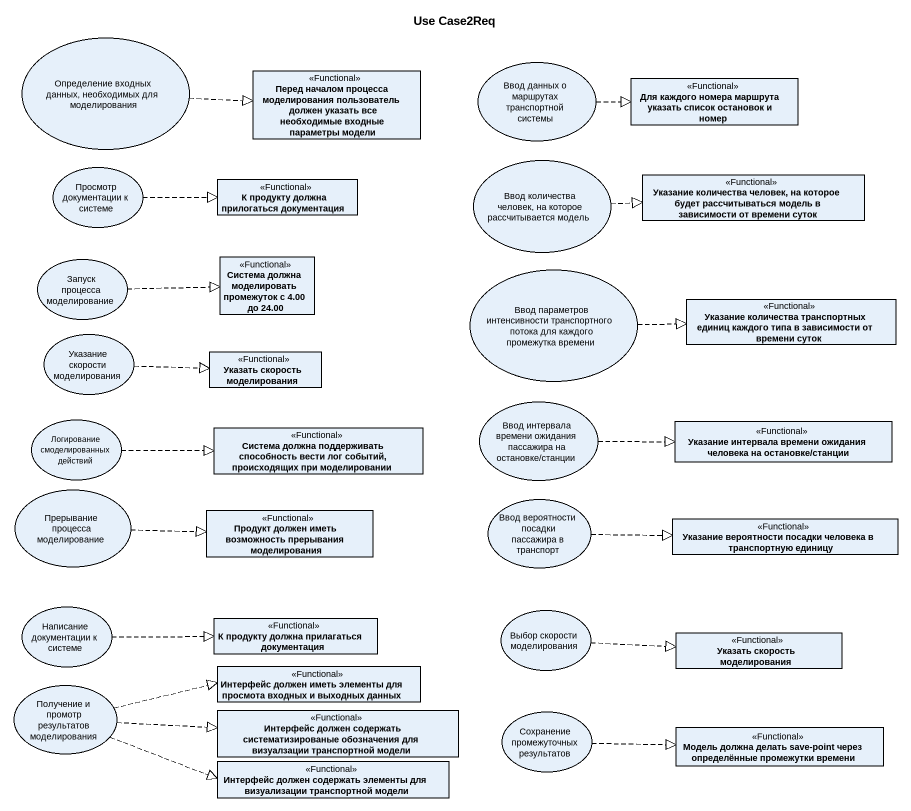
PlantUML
@startuml
title Use Case2Req
allowmixing
hide circle
hide empty members
usecase "Определение входных данных, необходимых для моделирования" as Определение_входных_данных
class "Перед началом процесса моделирования пользователь должен указать все необходимые входные параметры модели" as Перед_началом_процесса <<Functional>>
usecase "Ввод данных о маршрутах транспортной системы" as Ввод_данных_о_маршрутах
class "Для каждого номера маршрута указать список остановок и номер" as Для_каждого_номера_маршрута <<Functional>>
usecase "Просмотр документации к системе" as Просмотр_документации_к
class "К продукту должна прилогаться документация" as К_продукту_должна <<Functional>>
usecase "Ввод количества человек, на которое рассчитывается модель" as Ввод_количества_человек_на
class "Указание количества человек, на которое будет рассчитываться модель в зависимости от времени суток" as Указание_количества_человек <<Functional>>
usecase "Запуск процесса моделирование" as Запуск_процесса
class "Система должна моделировать промежуток с 4.00 до 24.00" as Система_должна_моделировать <<Functional>>
usecase "Ввод параметров интенсивности транспортного потока для каждого промежутка времени" as Ввод_параметров
class "Указание количества транспортных единиц каждого типа в зависимости от времени суток" as Указание_количества <<Functional>>
usecase "Указание скорости моделирования" as Указание_скорости
class "Указать скорость моделирования" as Указать_скорость <<Functional>>
usecase "Логирование смоделированных действий" as Логирование_смоделированных
class "Система должна поддерживать способность вести лог событий, происходящих при моделировании" as Система_должна_поддерживать <<Functional>>
usecase "Ввод интервала времени ожидания пассажира на остановке/станции" as Ввод_интервала_времени
class "Указание интервала времени ожидания человека на остановке/станции" as Указание_интервала_времени <<Functional>>
usecase "Прерывание процесса моделирование" as Прерывание_процесса
usecase "Ввод вероятности посадки пассажира в транспорт" as Ввод_вероятности_посадки
class "Продукт должен иметь возможность прерывания моделирования" as Продукт_должен_иметь <<Functional>>
class "Указание вероятности посадки человека в транспортную единицу" as Указание_вероятности <<Functional>>
usecase "Написание документации к системе" as Написание_документации_к
class "К продукту должна прилагаться документация" as К_продукту_должна_2 <<Functional>>
usecase "Выбор скорости моделирования" as Выбор_скорости_моделирования
class "Указать скорость моделирования" as Указать_скорость_2 <<Functional>>
usecase "Получение и промотр результатов моделирования" as Получение_и_промотр
class "Интерфейс должен иметь элементы для просмота входных и выходных данных" as Интерфейс_должен_иметь <<Functional>>
class "Интерфейс должен содержать систематизированые обозначения для визуалзации транспортной модели" as Интерфейс_должен_содержать <<Functional>>
usecase "Сохранение промежуточных результатов" as Сохранение_промежуточных
class "Модель должна делать save-point через определённые промежутки времени" as Модель_должна_делать_save <<Functional>>
class "Интерфейс должен содержать элементы для визуализации транспортной модели" as Интерфейс_должен_содержать_2 <<Functional>>
Определение_входных_данных .right.|> Перед_началом_процесса
Ввод_данных_о_маршрутах .right.|> Для_каждого_номера_маршрута
Просмотр_документации_к .right.|> К_продукту_должна
Ввод_количества_человек_на .right.|> Указание_количества_человек
Запуск_процесса .right.|> Система_должна_моделировать
Ввод_параметров .right.|> Указание_количества
Указание_скорости .right.|> Указать_скорость
Логирование_смоделированных .right.|> Система_должна_поддерживать
Ввод_интервала_времени .right.|> Указание_интервала_времени
Прерывание_процесса .right.|> Продукт_должен_иметь
Ввод_вероятности_посадки .right.|> Указание_вероятности
Написание_документации_к .right.|> К_продукту_должна_2
Выбор_скорости_моделирования .right.|> Указать_скорость_2
Получение_и_промотр .right.|> Интерфейс_должен_иметь
Получение_и_промотр .right.|> Интерфейс_должен_содержать
Получение_и_промотр .right.|> Интерфейс_должен_содержать_2
Сохранение_промежуточных .right.|> Модель_должна_делать_save
@enduml
